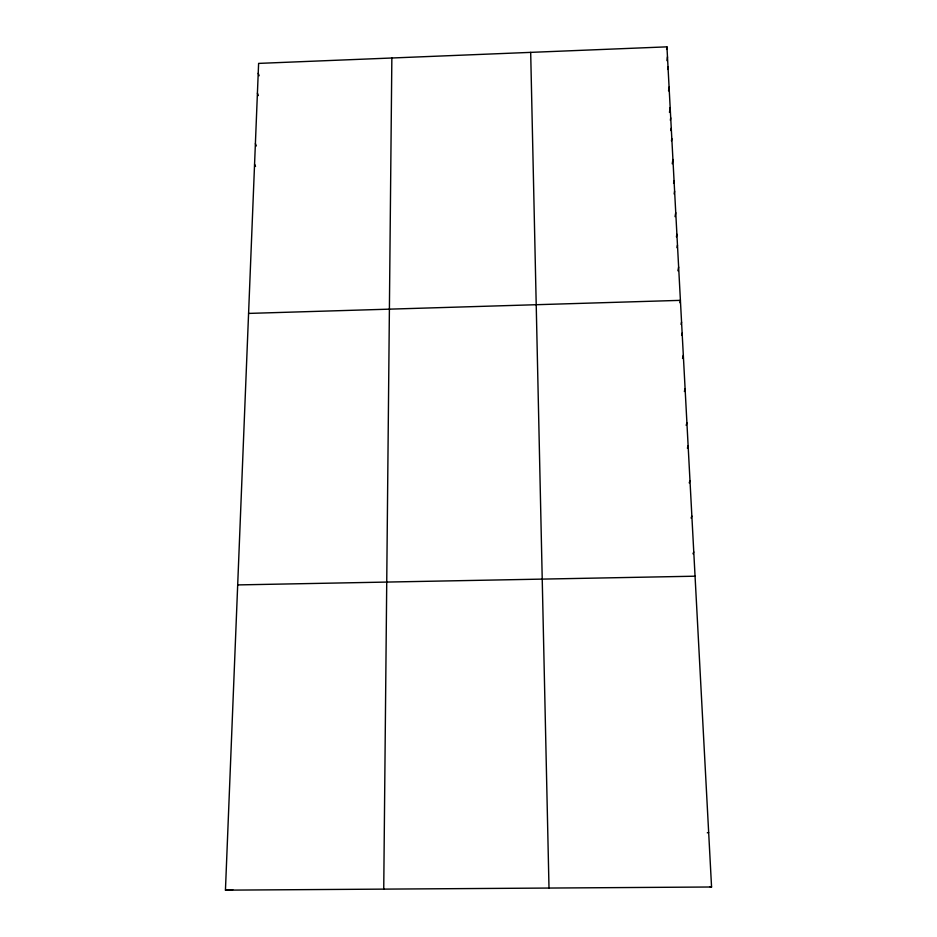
<?xml version="1.0" encoding="UTF-8"?>
<svg xmlns="http://www.w3.org/2000/svg" width="937" height="937" viewBox="0 0 937 937"><rect width="100%" height="100%" fill="white"/><g stroke="black" fill="none" stroke-linecap="round" stroke-linejoin="round"><path stroke-width="1.41" d="M383.737 889.131L391.853 58M225.442 890.15L258.612 63.4L666.945 46.85L711.558 886.999L225.442 890.15L232.774 889.693M666.605 49.415L666.945 46.85M666.957 60.671L667.472 56.852M667.659 69.432L668.011 66.914M668.561 90.854L669.077 87.153M669.463 112.417L670.166 107.591M670.353 120.264L670.716 117.875M670.904 130.571L671.255 128.205M671.454 140.925L671.806 138.594M672.239 163.776L672.918 159.501M673.574 183.383L674.043 180.618M674.136 193.982L674.605 191.242M675.038 216.646L675.741 212.652M676.409 236.85L676.889 234.262M676.982 247.696L677.474 245.154M677.896 270.781L678.634 267.08M679.899 302.71L680.403 300.355L248.586 313.415M681.047 324.425L681.562 322.152M681.632 335.364L682.136 333.127M682.534 358.461L683.319 355.24M684.385 391.49L685.099 388.785M686.177 425.351L686.903 422.833M687.395 448.202L688.121 445.801M689.222 482.895L689.972 480.669M691.084 518.091L691.857 516.053M692.982 553.802L693.767 551.963M707.283 832.829L708.653 832.489M237.693 584.911L695.043 576.196M710.129 886.835L711.558 886.999M254.571 164.221L255.52 166.446M255.391 143.689L256.34 145.961M257.417 93.173L258.354 95.574M258.214 73.285L259.139 75.733M530.682 52.378L549 888.053"/></g></svg>
